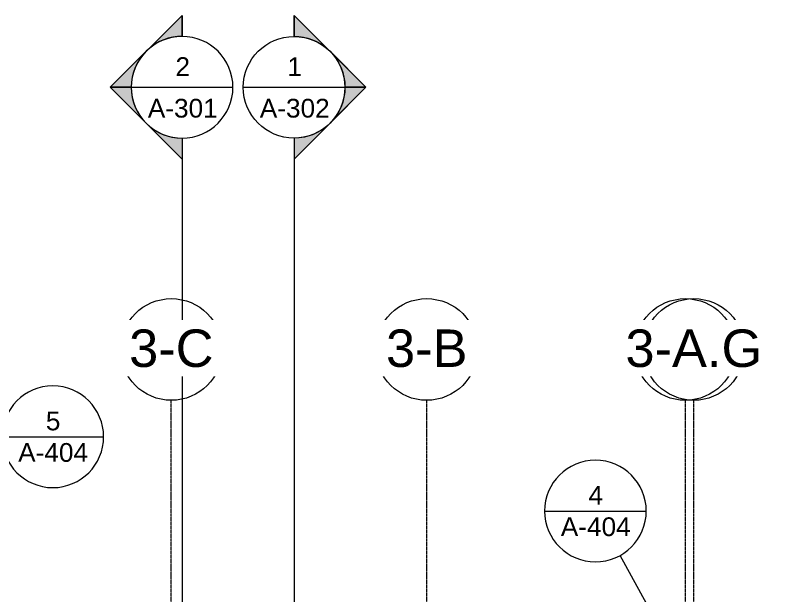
# Model space of a CAD drawing. Header units: inches. Extents: x -55396 to -733, y -290 to 853.
# Drawn here: x -10595 to -9869, y 305 to 853 of the extents above; entities that cross this region are included whole.
import ezdxf

# ---------------------------------------------------------------- set-up
doc = ezdxf.new("R2010")
doc.units = ezdxf.units.IN
doc.header["$MEASUREMENT"] = 0
doc.linetypes.add('Grid Line 1_2_', pattern=[0.875, 0.5, -0.125, 0.125, -0.125])
for name, color, linetype, lineweight in [('A-ANNO-SYMB', 150, 'Continuous', 9), ('G-ANNO-SYMB', 111, 'Continuous', 9), ('S-GRID', 1, 'Continuous', 9), ('S-GRID-IDEN', 1, 'Continuous', 9)]:
    doc.layers.add(name, color=color, linetype=linetype, lineweight=lineweight)
doc.styles.add('Arial_1', font='arial.ttf', dxfattribs={"height": 35.407186})
doc.styles.add('Arial_2', font='arial.ttf', dxfattribs={"height": 17.703593})

# ---------------------------------------------------------------- blocks, each defined once
blk = doc.blocks.new('Section - Section Head - Filled-1526-Section 6')
at = {"layer": 'G-ANNO-SYMB'}
h = blk.add_hatch(color=256, dxfattribs=at)
edge = h.paths.add_edge_path(flags=0)
edge.add_arc((-24148.84, 528), 48.06, 90, 132.0784, ccw=False)
edge.add_line((-24148.84, 576.06), (-24148.84, 595.88))
edge.add_line((-24148.84, 595.88), (-24181.04, 563.67))
h = blk.add_hatch(color=256, dxfattribs=at)
edge = h.paths.add_edge_path(flags=0)
edge.add_line((-24182.78, 561.94), (-24216.72, 528))
edge.add_line((-24216.72, 528), (-24196.84, 528))
edge.add_arc((-24148.84, 528), 48, 135, 180, ccw=False)
h = blk.add_hatch(color=256, dxfattribs=at)
edge = h.paths.add_edge_path(flags=0)
edge.add_arc((-24148.84, 528), 48, 180, 225, ccw=False)
edge.add_line((-24196.84, 528), (-24216.72, 528))
edge.add_line((-24216.72, 528), (-24182.78, 494.06))
h = blk.add_hatch(color=256, dxfattribs=at)
edge = h.paths.add_edge_path(flags=0)
edge.add_line((-24181.04, 492.33), (-24148.84, 460.12))
edge.add_line((-24148.84, 460.12), (-24148.84, 479.94))
edge.add_arc((-24148.84, 528), 48.06, 227.9216, 270, ccw=False)
for p, q in [((-24216.72, 528), (-24148.84, 595.88)), ((-24181.04, 563.67), (-24148.84, 595.88)), ((-24148.84, 576), (-24148.84, 595.88)), ((-24148.84, 595.88), (-24148.84, 576.06)), ((-24216.72, 528), (-24182.78, 561.94)), ((-24216.72, 528), (-24148.84, 460.12)), ((-24196.84, 528), (-24216.72, 528)), ((-24182.78, 494.06), (-24216.72, 528)), ((-24216.72, 528), (-24196.84, 528)), ((-24148.84, 460.12), (-24181.04, 492.33)), ((-24148.84, 480), (-24148.84, 460.12)), ((-24148.84, 479.94), (-24148.84, 460.12))]:
    blk.add_line(p, q, dxfattribs=at)
for radius, start, end in [(48, 90, 270), (48.06, 90, 132.0784), (48, 270, 90), (48, 135, 180), (48, 180, 225), (48.06, 227.9216, 270)]:
    blk.add_arc((-24148.84, 528), radius, start, end, dxfattribs=at)
blk = doc.blocks.new('Section - Callout Head-19020-Section 6')
at = {"layer": 'A-ANNO-SYMB'}
blk.add_line((-22202.56, 384.87), (-22106.56, 384.87), dxfattribs=at)
for start, end in [(0, 180), (180, 360)]:
    blk.add_arc((-22154.56, 384.87), 48, start, end, dxfattribs=at)
blk = doc.blocks.new('Grid - Grid Head - Circle-14747-Section 6')
at = {"layer": 'S-GRID-IDEN'}
blk.add_circle((-23085.89, 537.49), 48, dxfattribs=at)

msp = doc.modelspace()

# ---------------------------------------------------------------- linework, layer by layer
at = {"layer": 'A-ANNO-SYMB'}
msp.add_line((-9977.33, 258.52), (-10023.95, 342.86), dxfattribs=at)
at = {"layer": 'G-ANNO-SYMB'}
for p, q in [((-10485.55, 785.16), (-10389.55, 785.16)), ((-10379.78, 785.16), (-10283.78, 785.16)), ((-10437.55, 737.16), (-10437.55, -79.66)), ((-10331.78, 737.16), (-10331.78, -79.66))]:
    msp.add_line(p, q, dxfattribs=at)
at = {"layer": 'S-GRID', "linetype": 'Grid Line 1_2_'}
for p, q in [((-10447.75, -273.16), (-10447.75, 489.49)), ((-10206.5, -273.16), (-10206.5, 489.49)), ((-9962.25, -273.16), (-9962.25, 489.49)), ((-9954.25, -273.16), (-9954.25, 489.49))]:
    msp.add_line(p, q, dxfattribs=at)

# ---------------------------------------------------------------- block references
at = {"layer": 'A-ANNO-SYMB'}
for p in [(11594.91, 70.15), (12107.39, 0)]:
    msp.add_blockref('Section - Callout Head-19020-Section 6', p, dxfattribs=at)
at = {"layer": 'G-ANNO-SYMB'}
msp.add_blockref('Section - Section Head - Filled-1526-Section 6', (13711.29, 257.16), dxfattribs=at)
at = {"layer": 'G-ANNO-SYMB', "extrusion": (0, 0, -1)}
msp.add_blockref('Section - Section Head - Filled-1526-Section 6', (34480.62, 257.16), dxfattribs=at)
at = {"layer": 'S-GRID-IDEN'}
for p in [(12638.14, 0), (12879.39, 0), (13123.64, 0)]:
    msp.add_blockref('Grid - Grid Head - Circle-14747-Section 6', p, dxfattribs=at)

# ---------------------------------------------------------------- texts
at = {"layer": 'A-ANNO-SYMB', "attachment_point": 2, "line_spacing_factor": 0.938532, "style": 'Arial_2'}
for s, insert, char_height, width in [('5', (-10559.38, 478.84), 17.7, 16.416), ('A-404', (-10559.38, 449.07), 17.704, 78.624), ('4', (-10046.89, 408.69), 17.7, 16.416), ('A-404', (-10046.89, 378.92), 17.704, 78.624)]:
    msp.add_mtext(s, dxfattribs=dict(at, insert=insert, char_height=char_height, width=width))
at = {"layer": 'G-ANNO-SYMB', "attachment_point": 2, "line_spacing_factor": 0.938532, "style": 'Arial_2'}
for s, insert, char_height, width in [('2', (-10436.93, 813.5), 17.7, 16.416), ('1', (-10331.17, 813.5), 17.7, 16.416), ('A-301', (-10436.93, 774.22), 17.704, 78.624), ('A-302', (-10331.17, 774.22), 17.704, 78.624)]:
    msp.add_mtext(s, dxfattribs=dict(at, insert=insert, char_height=char_height, width=width))
at = {"layer": 'S-GRID-IDEN', "insert": (-10674.01, 556.37), "char_height": 35.407, "width": 180.144, "attachment_point": 2, "line_spacing_factor": 0.938532, "style": 'Arial_1', "bg_fill": 3, "box_fill_scale": 1.25, "bg_fill_color": 0, "bg_fill_transparency": 0}
msp.add_mtext('1-13.G', dxfattribs=at)

# ---------------------------------------------------------------- next in the draw order: texts
at = {"layer": 'S-GRID-IDEN', "char_height": 35.407, "attachment_point": 2, "line_spacing_factor": 0.938532, "style": 'Arial_1', "bg_fill": 3, "box_fill_scale": 1.25, "bg_fill_color": 0, "bg_fill_transparency": 0}
for s, insert, width in [('3-D.G', (-10674.01, 556.37), 156.816), ('3-C', (-10447.76, 556.37), 94.608), ('3-B', (-10206.51, 556.37), 91.584), ('3-A', (-9962.26, 556.37), 91.584)]:
    msp.add_mtext(s, dxfattribs=dict(at, insert=insert, width=width))

# ---------------------------------------------------------------- next in the draw order: block references
at = {"layer": 'S-GRID-IDEN'}
msp.add_blockref('Grid - Grid Head - Circle-14747-Section 6', (13131.64, 0), dxfattribs=at)

# ---------------------------------------------------------------- next in the draw order: texts
at = {"layer": 'S-GRID-IDEN', "insert": (-9954.26, 556.37), "char_height": 35.407, "width": 153.792, "attachment_point": 2, "line_spacing_factor": 0.938532, "style": 'Arial_1', "bg_fill": 3, "box_fill_scale": 1.25, "bg_fill_color": 0, "bg_fill_transparency": 0}
msp.add_mtext('3-A.G', dxfattribs=at)

doc.saveas('drawing.dxf')
